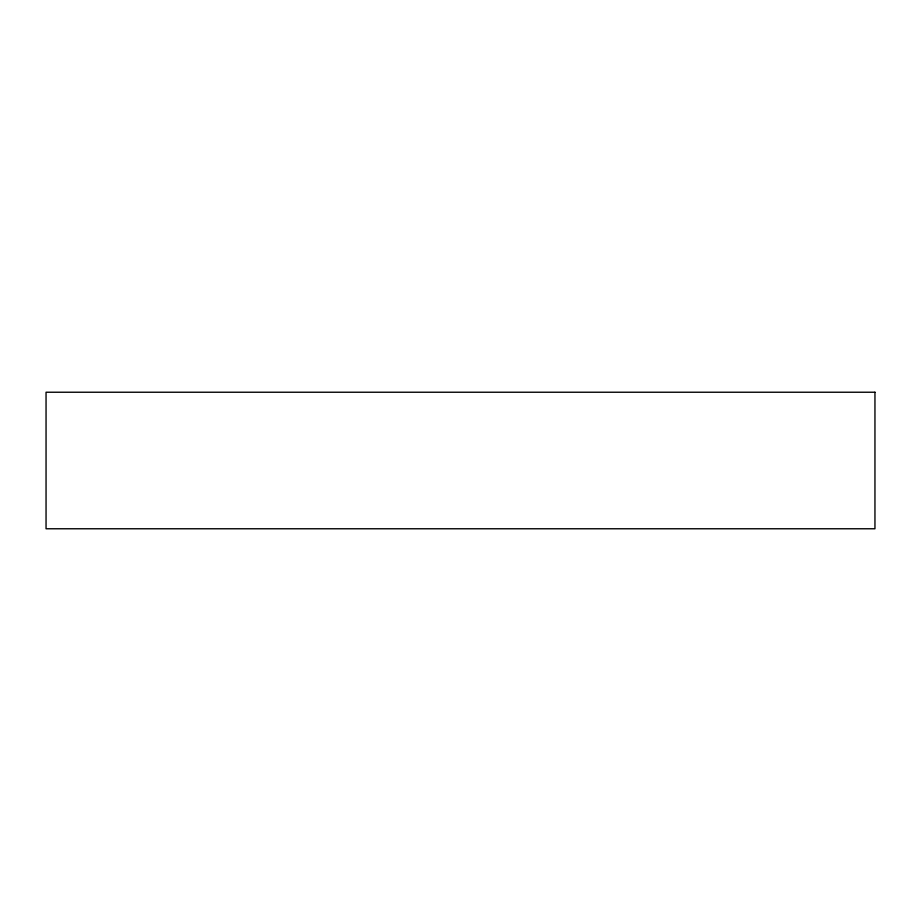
<?xml version="1.0" encoding="UTF-8"?>
<svg xmlns="http://www.w3.org/2000/svg" width="921" height="921" viewBox="0 0 921 921"><rect width="100%" height="100%" fill="white"/><g stroke="black" fill="none" stroke-linecap="round" stroke-linejoin="round"><path stroke-width="1.38" d="M874.95 392.231L46.05 392.231L46.05 528.769L874.95 528.769L874.95 392.231"/></g></svg>
